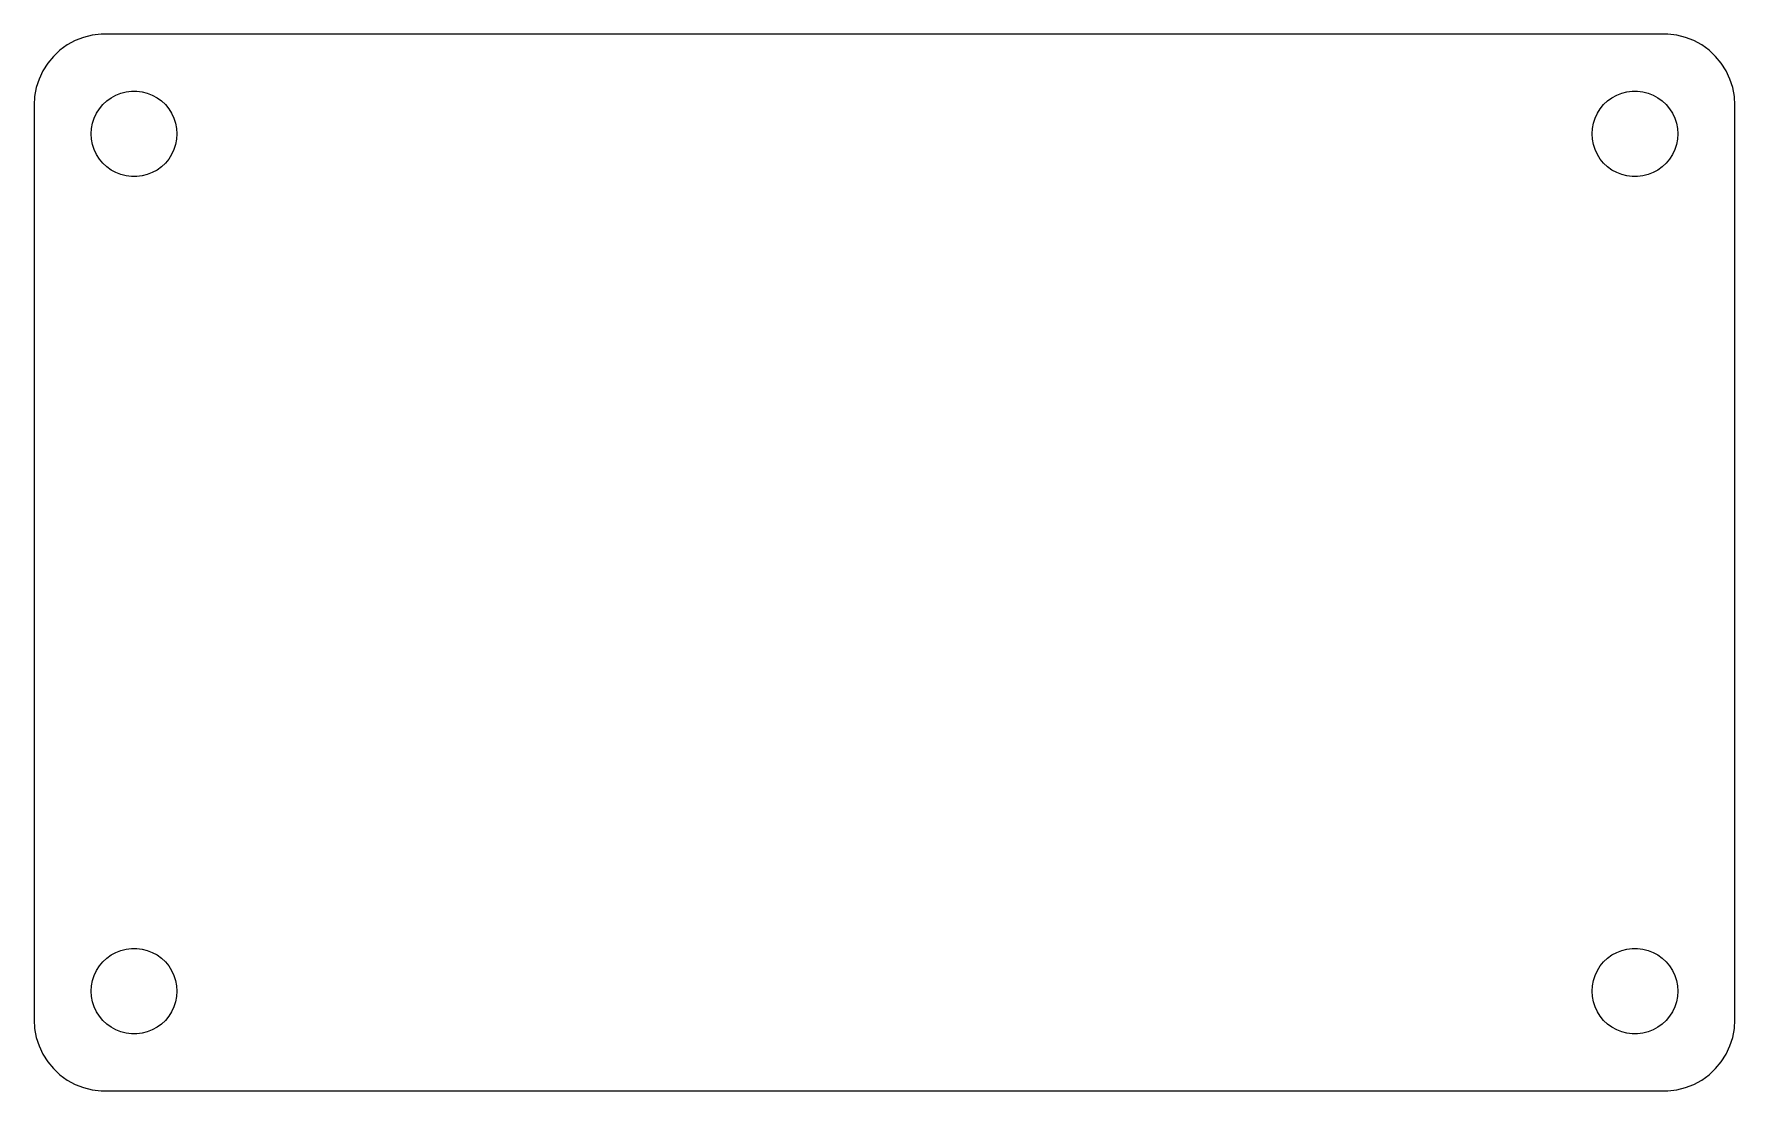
# Model space of a CAD drawing. Header units: metres. Extents: x -60 to 60, y -37 to 37.
import ezdxf

# ---------------------------------------------------------------- set-up
doc = ezdxf.new("R2010")
doc.units = ezdxf.units.M

msp = doc.modelspace()

# ---------------------------------------------------------------- linework, layer by layer
for p, q in [((-55.4369, 36.9114), (-56.0451, 36.7553)), ((-54.8139, 36.9901), (-55.4369, 36.9114)), ((54.8139, 36.9901), (-54.8139, 36.9901)), ((55.4369, 36.9114), (54.8139, 36.9901)), ((56.0451, 36.7553), (55.4369, 36.9114)), ((-57.6871, 35.8526), (-58.1448, 35.4227)), ((-57.1791, 36.2216), (-57.6871, 35.8526)), ((-56.6289, 36.5241), (-57.1791, 36.2216)), ((-56.0451, 36.7553), (-56.6289, 36.5241)), ((56.6289, 36.5241), (56.0451, 36.7553)), ((57.1791, 36.2216), (56.6289, 36.5241)), ((57.6871, 35.8526), (57.1791, 36.2216)), ((58.1448, 35.4227), (57.6871, 35.8526)), ((-58.5451, 34.9389), (-58.8815, 34.4088)), ((-58.1448, 35.4227), (-58.5451, 34.9389)), ((58.5451, 34.9389), (58.1448, 35.4227)), ((58.8815, 34.4088), (58.5451, 34.9389)), ((-59.1489, 33.8406), (-59.3429, 33.2434)), ((-58.8815, 34.4088), (-59.1489, 33.8406)), ((59.1489, 33.8406), (58.8815, 34.4088)), ((59.3429, 33.2434), (59.1489, 33.8406)), ((-59.4606, 32.6267), (-59.5, 32)), ((-59.3429, 33.2434), (-59.4606, 32.6267)), ((-54.6869, 32.0536), (-54.4123, 32.3115)), ((-54.4123, 32.3115), (-54.1075, 32.533)), ((-54.1075, 32.533), (-53.7773, 32.7145)), ((-53.7773, 32.7145), (-53.427, 32.8532)), ((-53.427, 32.8532), (-53.0621, 32.9469)), ((-53.0621, 32.9469), (-52.6884, 32.9941)), ((-52.6884, 32.9941), (-52.3116, 32.9941)), ((-52.3116, 32.9941), (-51.9379, 32.9469)), ((-51.9379, 32.9469), (-51.5729, 32.8532)), ((-51.5729, 32.8532), (-51.2227, 32.7145)), ((-51.2227, 32.7145), (-50.8925, 32.533)), ((-50.8925, 32.533), (-50.5877, 32.3115)), ((-50.5877, 32.3115), (-50.3131, 32.0536)), ((50.3131, 32.0536), (50.5877, 32.3115)), ((50.5877, 32.3115), (50.8925, 32.533)), ((50.8925, 32.533), (51.2227, 32.7145)), ((51.2227, 32.7145), (51.5729, 32.8532)), ((51.5729, 32.8532), (51.9379, 32.9469)), ((51.9379, 32.9469), (52.3116, 32.9941)), ((52.3116, 32.9941), (52.6884, 32.9941)), ((52.6884, 32.9941), (53.0621, 32.9469)), ((53.0621, 32.9469), (53.427, 32.8532)), ((53.427, 32.8532), (53.7773, 32.7145)), ((53.7773, 32.7145), (54.1075, 32.533)), ((54.1075, 32.533), (54.4123, 32.3115)), ((54.4123, 32.3115), (54.6869, 32.0536)), ((59.4606, 32.6267), (59.3429, 33.2434)), ((59.5, 32), (59.4606, 32.6267)), ((-59.5, 32), (-59.5, -32)), ((-55.4057, 30.7461), (-55.2893, 31.1044)), ((-55.2893, 31.1044), (-55.1289, 31.4453)), ((-55.1289, 31.4453), (-54.927, 31.7634)), ((-54.927, 31.7634), (-54.6869, 32.0536)), ((-50.3131, 32.0536), (-50.0729, 31.7634)), ((-50.0729, 31.7634), (-49.8711, 31.4453)), ((-49.8711, 31.4453), (-49.7107, 31.1044)), ((-49.7107, 31.1044), (-49.5942, 30.7461)), ((49.5942, 30.7461), (49.7107, 31.1044)), ((49.7107, 31.1044), (49.8711, 31.4453)), ((49.8711, 31.4453), (50.0729, 31.7634)), ((50.0729, 31.7634), (50.3131, 32.0536)), ((54.6869, 32.0536), (54.927, 31.7634)), ((54.927, 31.7634), (55.1289, 31.4453)), ((55.1289, 31.4453), (55.2893, 31.1044)), ((55.2893, 31.1044), (55.4057, 30.7461)), ((59.5, -32), (59.5, 32)), ((-55.5, 30), (-55.4763, 30.376)), ((-55.4763, 29.624), (-55.5, 30)), ((-55.4763, 30.376), (-55.4057, 30.7461)), ((-49.5942, 30.7461), (-49.5237, 30.376)), ((-49.5237, 30.376), (-49.5, 30)), ((-49.5, 30), (-49.5237, 29.624)), ((49.5, 30), (49.5237, 30.376)), ((49.5237, 29.624), (49.5, 30)), ((49.5237, 30.376), (49.5942, 30.7461)), ((55.4057, 30.7461), (55.4763, 30.376)), ((55.4763, 30.376), (55.5, 30)), ((55.5, 30), (55.4763, 29.624)), ((-55.4057, 29.2539), (-55.4763, 29.624)), ((-55.2893, 28.8956), (-55.4057, 29.2539)), ((-55.1289, 28.5547), (-55.2893, 28.8956)), ((-49.7107, 28.8956), (-49.8711, 28.5547)), ((-49.5942, 29.2539), (-49.7107, 28.8956)), ((-49.5237, 29.624), (-49.5942, 29.2539)), ((49.5942, 29.2539), (49.5237, 29.624)), ((49.7107, 28.8956), (49.5942, 29.2539)), ((49.8711, 28.5547), (49.7107, 28.8956)), ((55.2893, 28.8956), (55.1289, 28.5547)), ((55.4057, 29.2539), (55.2893, 28.8956)), ((55.4763, 29.624), (55.4057, 29.2539)), ((-54.927, 28.2366), (-55.1289, 28.5547)), ((-54.6869, 27.9464), (-54.927, 28.2366)), ((-54.4123, 27.6884), (-54.6869, 27.9464)), ((-54.1075, 27.467), (-54.4123, 27.6884)), ((-53.7773, 27.2855), (-54.1075, 27.467)), ((-50.8925, 27.467), (-51.2227, 27.2855)), ((-50.5877, 27.6884), (-50.8925, 27.467)), ((-50.3131, 27.9464), (-50.5877, 27.6884)), ((-50.0729, 28.2366), (-50.3131, 27.9464)), ((-49.8711, 28.5547), (-50.0729, 28.2366)), ((50.0729, 28.2366), (49.8711, 28.5547)), ((50.3131, 27.9464), (50.0729, 28.2366)), ((50.5877, 27.6884), (50.3131, 27.9464)), ((50.8925, 27.467), (50.5877, 27.6884)), ((51.2227, 27.2855), (50.8925, 27.467)), ((54.1075, 27.467), (53.7773, 27.2855)), ((54.4123, 27.6884), (54.1075, 27.467)), ((54.6869, 27.9464), (54.4123, 27.6884)), ((54.927, 28.2366), (54.6869, 27.9464)), ((55.1289, 28.5547), (54.927, 28.2366)), ((-53.427, 27.1468), (-53.7773, 27.2855)), ((-53.0621, 27.0531), (-53.427, 27.1468)), ((-52.6884, 27.0059), (-53.0621, 27.0531)), ((-52.3116, 27.0059), (-52.6884, 27.0059)), ((-51.9379, 27.0531), (-52.3116, 27.0059)), ((-51.5729, 27.1468), (-51.9379, 27.0531)), ((-51.2227, 27.2855), (-51.5729, 27.1468)), ((51.5729, 27.1468), (51.2227, 27.2855)), ((51.9379, 27.0531), (51.5729, 27.1468)), ((52.3116, 27.0059), (51.9379, 27.0531)), ((52.6884, 27.0059), (52.3116, 27.0059)), ((53.0621, 27.0531), (52.6884, 27.0059)), ((53.427, 27.1468), (53.0621, 27.0531)), ((53.7773, 27.2855), (53.427, 27.1468)), ((-54.1075, -27.467), (-53.7773, -27.2855)), ((-53.7773, -27.2855), (-53.427, -27.1468)), ((-53.427, -27.1468), (-53.0621, -27.0531)), ((-53.0621, -27.0531), (-52.6884, -27.0059)), ((-52.6884, -27.0059), (-52.3116, -27.0059)), ((-52.3116, -27.0059), (-51.9379, -27.0531)), ((-51.9379, -27.0531), (-51.5729, -27.1468)), ((-51.5729, -27.1468), (-51.2227, -27.2855)), ((-51.2227, -27.2855), (-50.8925, -27.467)), ((50.8925, -27.467), (51.2227, -27.2855)), ((51.2227, -27.2855), (51.5729, -27.1468)), ((51.5729, -27.1468), (51.9379, -27.0531)), ((51.9379, -27.0531), (52.3116, -27.0059)), ((52.3116, -27.0059), (52.6884, -27.0059)), ((52.6884, -27.0059), (53.0621, -27.0531)), ((53.0621, -27.0531), (53.427, -27.1468)), ((53.427, -27.1468), (53.7773, -27.2855)), ((53.7773, -27.2855), (54.1075, -27.467)), ((-55.2893, -28.8956), (-55.1289, -28.5547)), ((-55.1289, -28.5547), (-54.927, -28.2366)), ((-54.927, -28.2366), (-54.6869, -27.9464)), ((-54.6869, -27.9464), (-54.4123, -27.6884)), ((-54.4123, -27.6884), (-54.1075, -27.467)), ((-50.8925, -27.467), (-50.5877, -27.6884)), ((-50.5877, -27.6884), (-50.3131, -27.9464)), ((-50.3131, -27.9464), (-50.0729, -28.2366)), ((-50.0729, -28.2366), (-49.8711, -28.5547)), ((-49.8711, -28.5547), (-49.7107, -28.8956)), ((49.7107, -28.8956), (49.8711, -28.5547)), ((49.8711, -28.5547), (50.0729, -28.2366)), ((50.0729, -28.2366), (50.3131, -27.9464)), ((50.3131, -27.9464), (50.5877, -27.6884)), ((50.5877, -27.6884), (50.8925, -27.467)), ((54.1075, -27.467), (54.4123, -27.6884)), ((54.4123, -27.6884), (54.6869, -27.9464)), ((54.6869, -27.9464), (54.927, -28.2366)), ((54.927, -28.2366), (55.1289, -28.5547)), ((55.1289, -28.5547), (55.2893, -28.8956)), ((-55.5, -30), (-55.4763, -29.624)), ((-55.4763, -29.624), (-55.4057, -29.2539)), ((-55.4057, -29.2539), (-55.2893, -28.8956)), ((-49.7107, -28.8956), (-49.5942, -29.2539)), ((-49.5942, -29.2539), (-49.5237, -29.624)), ((-49.5237, -29.624), (-49.5, -30)), ((49.5, -30), (49.5237, -29.624)), ((49.5237, -29.624), (49.5942, -29.2539)), ((49.5942, -29.2539), (49.7107, -28.8956)), ((55.2893, -28.8956), (55.4057, -29.2539)), ((55.4057, -29.2539), (55.4763, -29.624)), ((55.4763, -29.624), (55.5, -30)), ((-55.4763, -30.376), (-55.5, -30)), ((-55.4057, -30.7461), (-55.4763, -30.376)), ((-55.2893, -31.1044), (-55.4057, -30.7461)), ((-49.5942, -30.7461), (-49.7107, -31.1044)), ((-49.5237, -30.376), (-49.5942, -30.7461)), ((-49.5, -30), (-49.5237, -30.376)), ((49.5237, -30.376), (49.5, -30)), ((49.5942, -30.7461), (49.5237, -30.376)), ((49.7107, -31.1044), (49.5942, -30.7461)), ((55.4057, -30.7461), (55.2893, -31.1044)), ((55.4763, -30.376), (55.4057, -30.7461)), ((55.5, -30), (55.4763, -30.376)), ((-59.5, -32), (-59.4606, -32.6267)), ((-55.1289, -31.4453), (-55.2893, -31.1044)), ((-54.927, -31.7634), (-55.1289, -31.4453)), ((-54.6869, -32.0536), (-54.927, -31.7634)), ((-54.4123, -32.3115), (-54.6869, -32.0536)), ((-50.3131, -32.0536), (-50.5877, -32.3115)), ((-50.0729, -31.7634), (-50.3131, -32.0536)), ((-49.8711, -31.4453), (-50.0729, -31.7634)), ((-49.7107, -31.1044), (-49.8711, -31.4453)), ((49.8711, -31.4453), (49.7107, -31.1044)), ((50.0729, -31.7634), (49.8711, -31.4453)), ((50.3131, -32.0536), (50.0729, -31.7634)), ((50.5877, -32.3115), (50.3131, -32.0536)), ((54.6869, -32.0536), (54.4123, -32.3115)), ((54.927, -31.7634), (54.6869, -32.0536)), ((55.1289, -31.4453), (54.927, -31.7634)), ((55.2893, -31.1044), (55.1289, -31.4453)), ((59.4606, -32.6267), (59.5, -32)), ((-59.4606, -32.6267), (-59.3429, -33.2434)), ((-59.3429, -33.2434), (-59.1489, -33.8406)), ((-54.1075, -32.533), (-54.4123, -32.3115)), ((-53.7773, -32.7145), (-54.1075, -32.533)), ((-53.427, -32.8532), (-53.7773, -32.7145)), ((-53.0621, -32.9469), (-53.427, -32.8532)), ((-52.6884, -32.9941), (-53.0621, -32.9469)), ((-52.3116, -32.9941), (-52.6884, -32.9941)), ((-51.9379, -32.9469), (-52.3116, -32.9941)), ((-51.5729, -32.8532), (-51.9379, -32.9469)), ((-51.2227, -32.7145), (-51.5729, -32.8532)), ((-50.8925, -32.533), (-51.2227, -32.7145)), ((-50.5877, -32.3115), (-50.8925, -32.533)), ((50.8925, -32.533), (50.5877, -32.3115)), ((51.2227, -32.7145), (50.8925, -32.533)), ((51.5729, -32.8532), (51.2227, -32.7145)), ((51.9379, -32.9469), (51.5729, -32.8532)), ((52.3116, -32.9941), (51.9379, -32.9469)), ((52.6884, -32.9941), (52.3116, -32.9941)), ((53.0621, -32.9469), (52.6884, -32.9941)), ((53.427, -32.8532), (53.0621, -32.9469)), ((53.7773, -32.7145), (53.427, -32.8532)), ((54.1075, -32.533), (53.7773, -32.7145)), ((54.4123, -32.3115), (54.1075, -32.533)), ((59.1489, -33.8406), (59.3429, -33.2434)), ((59.3429, -33.2434), (59.4606, -32.6267)), ((-59.1489, -33.8406), (-58.8815, -34.4088)), ((-58.8815, -34.4088), (-58.5451, -34.9389)), ((58.5451, -34.9389), (58.8815, -34.4088)), ((58.8815, -34.4088), (59.1489, -33.8406)), ((-58.5451, -34.9389), (-58.1448, -35.4227)), ((-58.1448, -35.4227), (-57.6871, -35.8526)), ((57.6871, -35.8526), (58.1448, -35.4227)), ((58.1448, -35.4227), (58.5451, -34.9389)), ((-57.6871, -35.8526), (-57.1791, -36.2216)), ((-57.1791, -36.2216), (-56.6289, -36.5241)), ((-56.6289, -36.5241), (-56.0451, -36.7553)), ((-56.0451, -36.7553), (-55.4369, -36.9114)), ((55.4369, -36.9114), (56.0451, -36.7553)), ((56.0451, -36.7553), (56.6289, -36.5241)), ((56.6289, -36.5241), (57.1791, -36.2216)), ((57.1791, -36.2216), (57.6871, -35.8526)), ((-55.4369, -36.9114), (-54.8139, -36.9901)), ((-54.8139, -36.9901), (54.8139, -36.9901)), ((54.8139, -36.9901), (55.4369, -36.9114))]:
    msp.add_line(p, q)

doc.saveas('drawing.dxf')
